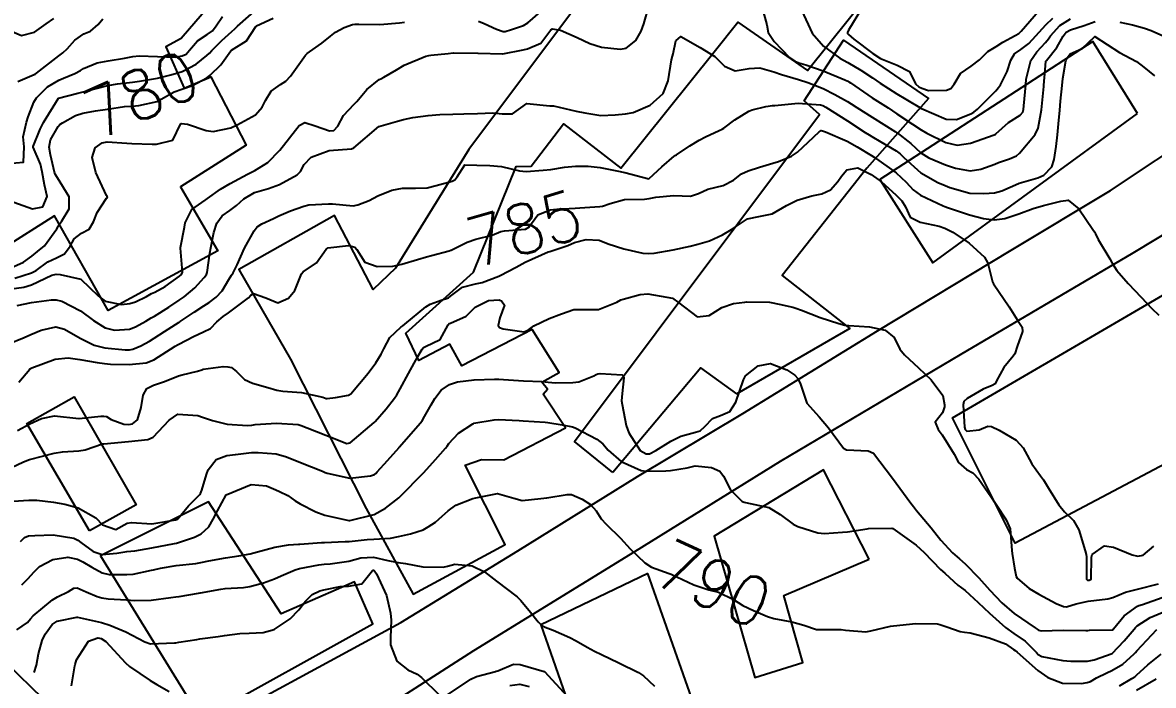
# Model space of a CAD drawing. Header units: metres. Extents: x 307586 to 320046, y 7427249 to 7434250.
# Drawn here: x 318704.7 to 318796.5, y 7429713.8 to 7429767.6 of the extents above; entities that cross this region are included whole.
import ezdxf
from ezdxf.enums import TextEntityAlignment as Align

# ---------------------------------------------------------------- set-up
doc = ezdxf.new("R2010")
doc.units = ezdxf.units.M
doc.header["$MEASUREMENT"] = 0
for name, color, linetype in [('Area', 45, 'Continuous'), ('Cotas', 45, 'Continuous'), ('Curvas de Nivel 1m', 11, 'Continuous'), ('Curvas de Nivel 5m', 15, 'Continuous'), ('Edificações', 30, 'Continuous'), ('Vias Primárias', 230, 'Continuous')]:
    doc.layers.add(name, color=color, linetype=linetype)
doc.styles.add('Style-STANDARD', font='STANDARD.shx')

msp = doc.modelspace()

# ---------------------------------------------------------------- linework, layer by layer
at = {"layer": 'Area'}
msp.add_polyline3d([(318765.855, 7429561.313, 826.186), (318764.707, 7429612.93, 817.034), (318764.415, 7429616.33, 814.983), (318763.928, 7429618.959, 817.423), (318763.203, 7429622.741, 818.023), (318762.914, 7429625.436, 817.842), (318759.9, 7429635.903, 812.031), (318734.989, 7429683.018, 801.071), (318730.487, 7429688.62, 800.282), (318727.283, 7429692.242, 803.822), (318726.548, 7429693.35, 804.102), (318721.623, 7429698.772, 795.363), (318717.945, 7429702.414, 793.664), (318711.405, 7429707.946, 793.724), (318707.353, 7429711.835, 793.133), (318702.497, 7429716.537, 790.843)], dxfattribs=at)
at = {"layer": 'Curvas de Nivel 1m', "flags": 128}
for points, elevation in [([(318703.457, 7429745.946), (318704.833, 7429746.123), (318705.461, 7429746.31), (318707.117, 7429747.113), (318707.47, 7429747.196), (318707.775, 7429747.152), (318709.466, 7429746.78), (318710.874, 7429745.426), (318711.449, 7429744.997), (318712.762, 7429744.716), (318713.447, 7429744.796), (318713.883, 7429744.951), (318714.776, 7429745.377), (318715.206, 7429745.622), (318715.457, 7429745.733), (318716.297, 7429746.193), (318717.47, 7429747.024), (318717.64, 7429747.169), (318717.715, 7429747.338), (318717.554, 7429749.288), (318717.553, 7429749.34), (318717.868, 7429750.988), (318717.937, 7429751.336), (318718.453, 7429752.417), (318719.551, 7429753.174), (318719.636, 7429753.234), (318719.738, 7429753.318), (318720.796, 7429754.072), (318721.565, 7429754.528), (318722.989, 7429755.279), (318723.368, 7429755.481), (318723.578, 7429755.582), (318724.619, 7429756.229), (318725.603, 7429757.25), (318727.163, 7429759.227), (318727.625, 7429759.471), (318728.481, 7429759.211), (318729.619, 7429758.796), (318729.99, 7429758.826), (318730.318, 7429759.193), (318730.773, 7429760.047), (318731.641, 7429760.962), (318731.844, 7429761.177), (318732.656, 7429762.167), (318733.67, 7429762.962), (318733.791, 7429763.029), (318734.031, 7429763.146), (318735.056, 7429763.759), (318735.683, 7429764.137), (318737.459, 7429764.872), (318737.691, 7429764.923), (318737.849, 7429764.941), (318739.252, 7429765.084), (318739.657, 7429765.117), (318739.694, 7429765.119), (318741.659, 7429765.095), (318741.693, 7429765.093), (318743.67, 7429765.053), (318743.693, 7429765.057), (318745.332, 7429765.38), (318745.7, 7429765.452), (318746.778, 7429765.923), (318747.59, 7429766.982), (318747.724, 7429767.068), (318748.36, 7429766.974), (318749.714, 7429766.368), (318750.762, 7429765.894), (318751.703, 7429765.6), (318753.2, 7429765.418), (318753.702, 7429765.515), (318754.48, 7429766.134), (318754.9, 7429766.898), (318755.133, 7429767.491), (318755.545, 7429768.892)], 782), ([(318741.729, 7429767.686), (318742.173, 7429767.499), (318743.169, 7429767.038), (318743.721, 7429766.869), (318743.881, 7429766.868), (318744.391, 7429767.023), (318745.381, 7429767.359), (318745.728, 7429767.56), (318747.359, 7429768.986)], 781), ([(318701.728, 7429768.514), (318703.019, 7429767.52), (318703.386, 7429767.191), (318703.707, 7429766.93), (318704.657, 7429766.547), (318705.706, 7429766.8), (318706.646, 7429767.476), (318707.266, 7429767.92)], 776), ([(318703.579, 7429756.154), (318704.809, 7429756.269), (318704.862, 7429757.497), (318704.796, 7429758.307), (318705.048, 7429759.496), (318705.178, 7429759.944), (318705.639, 7429761.122), (318705.868, 7429761.487), (318706.763, 7429762.367), (318707.665, 7429762.922), (318708.047, 7429763.077), (318708.98, 7429763.447), (318709.422, 7429763.696), (318709.677, 7429763.872), (318710.786, 7429764.325), (318711.683, 7429764.472), (318712.996, 7429764.71), (318713.687, 7429764.842), (318714.194, 7429764.879), (318715.688, 7429764.844), (318717.123, 7429764.784), (318717.688, 7429764.877), (318717.996, 7429765.031), (318718.279, 7429765.334), (318718.913, 7429766.116), (318719.712, 7429766.607), (318720.133, 7429766.9), (318720.438, 7429767.313), (318720.964, 7429768.074)], 778), ([(318704.028, 7429753.023), (318705.538, 7429752.482), (318706.367, 7429752.651), (318706.72, 7429753.473), (318706.507, 7429754.421), (318706.333, 7429755.479), (318706.199, 7429756.1), (318705.593, 7429757.468), (318705.586, 7429757.49), (318705.593, 7429757.526), (318706.151, 7429758.946), (318706.423, 7429759.478), (318707.643, 7429761.46), (318709.221, 7429761.873), (318709.651, 7429761.981), (318710.817, 7429762.267), (318711.659, 7429762.484), (318712.443, 7429762.626), (318713.663, 7429762.749), (318714.229, 7429762.82), (318715.668, 7429763.067), (318715.907, 7429763.129), (318716.765, 7429763.354), (318717.676, 7429763.618), (318718.804, 7429764.206), (318719.689, 7429764.91), (318719.895, 7429765.113), (318720.087, 7429765.316), (318720.891, 7429766.122), (318721.716, 7429766.857), (318721.948, 7429767.068), (318722.178, 7429767.293), (318723.737, 7429768.681)], 779), ([(318764.717, 7429768.78), (318765.113, 7429767.393), (318765.204, 7429766.775), (318765.712, 7429766.043), (318766.951, 7429764.751), (318767.387, 7429764.441), (318767.689, 7429764.323), (318768.268, 7429764.153), (318769.682, 7429763.673), (318771.432, 7429762.945), (318771.674, 7429762.835), (318771.76, 7429762.785), (318771.89, 7429762.697), (318772.943, 7429761.958), (318773.661, 7429761.48), (318774.937, 7429760.657), (318775.646, 7429760.195), (318776.925, 7429759.339), (318777.627, 7429758.888), (318778.081, 7429758.615), (318779.616, 7429757.865), (318780.554, 7429757.651), (318781.615, 7429757.797), (318783.541, 7429758.47), (318783.622, 7429758.501), (318783.655, 7429758.518), (318783.688, 7429758.549), (318784.695, 7429759.481), (318785.646, 7429760.088), (318785.867, 7429760.309), (318785.929, 7429760.526), (318785.959, 7429760.828), (318786.11, 7429762.523), (318786.154, 7429762.999), (318786.527, 7429764.517), (318787.013, 7429765.2), (318787.715, 7429765.956), (318787.952, 7429766.265), (318788.113, 7429766.496), (318788.877, 7429767.343), (318789.737, 7429767.879)], 782), ([(318767.952, 7429768.527), (318768.772, 7429766.73), (318769.707, 7429765.664), (318771.039, 7429764.707), (318771.689, 7429764.343), (318772.736, 7429763.736), (318773.677, 7429763.095), (318774.303, 7429762.664), (318775.664, 7429761.793), (318776.385, 7429761.364), (318777.653, 7429760.62), (318779.64, 7429759.761), (318780.499, 7429759.733), (318781.647, 7429760.172), (318781.904, 7429760.321), (318782.187, 7429760.572), (318783.668, 7429762.054), (318783.901, 7429762.317), (318784.054, 7429762.546), (318784.606, 7429763.619), (318784.889, 7429764.538), (318785.189, 7429765.047), (318785.706, 7429765.395), (318786.345, 7429765.889), (318786.938, 7429766.512), (318787.732, 7429767.387), (318788.303, 7429767.929)], 781), ([(318704.109, 7429746.861), (318705.471, 7429747.29), (318705.829, 7429747.485), (318706.78, 7429748.174), (318707.489, 7429748.522), (318708.125, 7429748.822), (318708.59, 7429749.449), (318708.919, 7429750.036), (318709.514, 7429750.505), (318710.128, 7429750.822), (318710.479, 7429751.43), (318710.783, 7429752.179), (318711.552, 7429753.337), (318711.594, 7429753.378), (318711.616, 7429753.419), (318711.611, 7429753.476), (318711.554, 7429753.57), (318710.691, 7429755.429), (318710.386, 7429756.63), (318710.613, 7429757.43), (318711.186, 7429757.838), (318711.6, 7429757.914), (318713.19, 7429757.805), (318713.599, 7429757.786), (318715.238, 7429757.733), (318715.598, 7429757.715), (318716.917, 7429758.036), (318717.549, 7429759.341), (318717.623, 7429759.39), (318718.105, 7429759.335), (318719.615, 7429758.824), (318720.183, 7429758.749), (318721.621, 7429759.06), (318722.155, 7429759.292), (318723.631, 7429760.114), (318724.178, 7429760.724), (318724.448, 7429761.262), (318724.902, 7429762.01), (318725.663, 7429762.567), (318726.082, 7429762.828), (318726.456, 7429763.238), (318727.69, 7429764.947), (318727.821, 7429765.089), (318728.017, 7429765.217), (318729, 7429765.911), (318729.712, 7429766.481), (318730.113, 7429766.8), (318730.813, 7429767.189), (318731.488, 7429767.42), (318731.726, 7429767.455), (318732.006, 7429767.456), (318733.726, 7429767.427), (318735.301, 7429767.561), (318735.728, 7429767.626)], 781), ([(318704.301, 7429744.645), (318705.447, 7429744.886), (318707.082, 7429745.099), (318707.449, 7429745.107), (318707.912, 7429744.991), (318709.441, 7429744.202), (318710.486, 7429743.429), (318711.424, 7429742.822), (318712.188, 7429742.642), (318713.423, 7429742.738), (318713.902, 7429742.909), (318714.729, 7429743.377), (318715.174, 7429743.634), (318715.437, 7429743.782), (318716.613, 7429744.52), (318717.45, 7429745.072), (318717.611, 7429745.179), (318717.838, 7429745.336), (318718.711, 7429746.077), (318719.469, 7429746.922), (318719.644, 7429747.146), (318719.716, 7429747.318), (318719.939, 7429748.875), (318720.01, 7429749.315), (318720.26, 7429750.568), (318720.5, 7429751.31), (318720.936, 7429751.902), (318721.539, 7429752.351), (318722.088, 7429752.748), (318722.675, 7429753.283), (318723.558, 7429753.802), (318724.685, 7429754.136), (318725.565, 7429754.447), (318727.011, 7429755.228), (318727.293, 7429755.508), (318727.586, 7429756.068), (318728.148, 7429756.661), (318729.603, 7429757.2), (318731.428, 7429757.358), (318731.605, 7429757.424), (318733.623, 7429759.15), (318735.16, 7429759.602), (318735.629, 7429759.737), (318736.391, 7429759.879), (318737.632, 7429760.046), (318738.589, 7429760.134), (318739.634, 7429760.17), (318740.532, 7429760.173), (318741.635, 7429760.223), (318742.868, 7429760.275), (318743.634, 7429760.173), (318744.468, 7429760.188), (318745.643, 7429761.01), (318747.504, 7429760.844), (318747.642, 7429760.844), (318747.791, 7429760.829), (318749.637, 7429760.409), (318750.332, 7429760.257), (318751.634, 7429760.053), (318752.808, 7429760.095), (318753.636, 7429760.176), (318754.259, 7429760.282), (318755.643, 7429760.89), (318756.701, 7429761.83), (318757.097, 7429762.869), (318757.386, 7429764.561), (318757.463, 7429764.863), (318757.501, 7429765.058), (318757.712, 7429766.116), (318758.119, 7429766.454), (318759.704, 7429765.554), (318760.881, 7429764.828), (318761.685, 7429764.042), (318762.533, 7429763.659), (318763.684, 7429763.862), (318764.545, 7429763.921), (318765.681, 7429763.594), (318766.288, 7429763.37), (318767.675, 7429762.96), (318768.437, 7429762.732), (318769.668, 7429762.23), (318770.626, 7429761.748), (318771.658, 7429761.175), (318771.953, 7429760.992), (318772.416, 7429760.689), (318773.642, 7429759.912), (318775.548, 7429758.727), (318775.623, 7429758.681), (318775.669, 7429758.649), (318776.773, 7429757.791), (318777.607, 7429757.032), (318778.247, 7429756.614), (318779.595, 7429756.057), (318780.416, 7429755.767), (318781.588, 7429755.571), (318782.455, 7429755.702), (318783.596, 7429756.111), (318783.91, 7429756.235), (318784.797, 7429756.538), (318785.355, 7429756.783), (318785.608, 7429756.995), (318786.864, 7429758.511), (318787.124, 7429759.014), (318787.397, 7429760.504), (318787.562, 7429762.392), (318787.572, 7429762.502), (318787.685, 7429763.74), (318787.748, 7429764.444), (318787.782, 7429764.499), (318788.634, 7429765.565), (318789.138, 7429766.486), (318789.393, 7429766.816), (318789.728, 7429766.995), (318790.847, 7429767.353), (318791.735, 7429767.66)], 783), ([(318704.362, 7429762.803), (318705.671, 7429763.365), (318705.755, 7429763.405), (318705.869, 7429763.487), (318707.687, 7429764.891), (318708.008, 7429765.139), (318708.34, 7429765.454), (318708.984, 7429766.163), (318709.705, 7429766.659), (318710.25, 7429766.892), (318710.876, 7429767.428), (318711.253, 7429767.891)], 777), ([(318793.735, 7429767.612), (318794.756, 7429767.397), (318795.73, 7429767.133), (318796.269, 7429766.942), (318797.548, 7429766.383)], 783), ([(318703.534, 7429741.509), (318704.857, 7429742.05), (318705.415, 7429742.285), (318706.252, 7429742.646), (318707.425, 7429742.909), (318708.15, 7429742.725), (318709.411, 7429742.005), (318710.553, 7429741.428), (318711.401, 7429741.204), (318713.057, 7429741.053), (318713.399, 7429741.047), (318713.691, 7429741.096), (318714.321, 7429741.381), (318715.023, 7429741.76), (318715.412, 7429741.988), (318716.254, 7429742.524), (318717.432, 7429743.281), (318717.466, 7429743.306), (318717.521, 7429743.339), (318718.664, 7429744.104), (318719.446, 7429744.607), (318719.878, 7429744.886), (318720.442, 7429745.31), (318720.921, 7429745.843), (318721.475, 7429746.746), (318721.683, 7429747.094), (318721.809, 7429747.295), (318722.139, 7429747.94), (318722.746, 7429749.281), (318723.517, 7429750.702), (318723.776, 7429751.012), (318724.154, 7429751.264), (318725.078, 7429751.706), (318725.533, 7429751.902), (318726.466, 7429752.309), (318727.545, 7429752.701), (318727.966, 7429752.796), (318729.548, 7429752.898), (318729.865, 7429752.88), (318731.546, 7429752.736), (318731.926, 7429752.796), (318732.847, 7429753.161), (318733.557, 7429753.524), (318734.697, 7429754.003), (318735.563, 7429754.152), (318736.611, 7429754.162), (318737.564, 7429754.194), (318738.286, 7429754.372), (318739.569, 7429754.737), (318739.803, 7429754.845), (318739.987, 7429755.076), (318740.598, 7429756.059), (318741.587, 7429756.03), (318742.644, 7429755.987), (318743.586, 7429755.911), (318745.044, 7429755.552), (318745.58, 7429755.499), (318746.966, 7429755.606), (318747.583, 7429755.68), (318748.688, 7429755.868), (318749.588, 7429755.94), (318750.605, 7429755.932), (318751.586, 7429755.831), (318752.935, 7429755.567), (318753.581, 7429755.432), (318755.54, 7429754.924), (318755.574, 7429754.935), (318756.588, 7429755.875), (318757.601, 7429756.753), (318757.665, 7429756.796), (318757.768, 7429756.858), (318758.867, 7429757.591), (318759.615, 7429758.056), (318760.143, 7429758.31), (318761.23, 7429758.824), (318761.496, 7429758.949), (318761.625, 7429759.025), (318762.516, 7429759.687), (318763.647, 7429760.406), (318763.92, 7429760.516), (318765.027, 7429760.776), (318765.555, 7429760.87), (318765.654, 7429760.865), (318765.756, 7429760.871), (318767.656, 7429761.045), (318769.462, 7429760.915), (318769.654, 7429760.85), (318769.891, 7429760.718), (318771.637, 7429759.615), (318773.093, 7429758.678), (318773.418, 7429758.47), (318773.62, 7429758.348), (318774.361, 7429757.917), (318775.608, 7429757.177), (318775.91, 7429756.95), (318776.214, 7429756.641), (318777.585, 7429755.398), (318778.973, 7429754.606), (318779.571, 7429754.367), (318779.96, 7429754.206), (318781.565, 7429753.764), (318782.713, 7429753.712), (318783.565, 7429753.78), (318784.179, 7429753.931), (318785.516, 7429754.531), (318785.558, 7429754.546), (318785.573, 7429754.554), (318787.096, 7429754.991), (318787.584, 7429755.223), (318788.213, 7429755.874), (318788.423, 7429756.492), (318788.572, 7429757.532), (318788.682, 7429758.489), (318788.763, 7429759.361), (318788.862, 7429760.488), (318788.932, 7429761.215), (318789.067, 7429762.486), (318789.128, 7429763.036), (318789.371, 7429764.483), (318789.461, 7429764.718), (318789.701, 7429765.038), (318790.696, 7429765.483), (318791.723, 7429766.46), (318793.704, 7429765.161), (318795.101, 7429764.416), (318795.689, 7429763.97), (318796.538, 7429763.254)], 784), ([(318704.322, 7429734.501), (318705.328, 7429735.043), (318706.278, 7429735.476), (318707.335, 7429735.692), (318709.288, 7429735.485), (318709.333, 7429735.483), (318711.095, 7429735.663), (318711.336, 7429735.684), (318711.556, 7429735.637), (318711.912, 7429735.411), (318712.943, 7429735.01), (318713.329, 7429734.984), (318713.659, 7429735.058), (318714.06, 7429735.383), (318714.362, 7429736.361), (318714.524, 7429737.378), (318714.823, 7429737.913), (318715.365, 7429738.178), (318716.241, 7429738.486), (318717.377, 7429738.942), (318717.681, 7429739.034), (318718.937, 7429739.324), (318719.274, 7429739.431), (318719.384, 7429739.47), (318721.004, 7429739.687), (318721.387, 7429739.678), (318721.695, 7429739.604), (318722.084, 7429739.289), (318722.75, 7429738.656), (318723.374, 7429738.335), (318724.643, 7429737.984), (318725.368, 7429737.776), (318725.834, 7429737.71), (318727.367, 7429737.594), (318729.082, 7429737.203), (318729.362, 7429737.116), (318729.455, 7429737.105), (318730.117, 7429737.192), (318731.184, 7429737.363), (318731.366, 7429737.476), (318732.778, 7429739.159), (318733.391, 7429740.006), (318733.836, 7429740.708), (318734.04, 7429741.144), (318734.518, 7429742.038), (318735.429, 7429742.895), (318735.569, 7429742.99), (318735.753, 7429743.125), (318737.447, 7429744.537), (318737.792, 7429744.754), (318738.679, 7429745.088), (318739.273, 7429745.264), (318739.458, 7429745.394), (318740.42, 7429746.119), (318741.473, 7429746.409), (318742.021, 7429746.505), (318743.379, 7429747.032), (318743.483, 7429747.079), (318744.763, 7429747.745), (318745.494, 7429748.163), (318747.372, 7429748.982), (318747.503, 7429749.017), (318748.973, 7429749.5), (318749.511, 7429749.743), (318750.458, 7429750.006), (318751.513, 7429749.934), (318752.233, 7429749.652), (318753.506, 7429749.233), (318755.046, 7429748.895), (318755.503, 7429748.855), (318755.965, 7429748.883), (318757.506, 7429749.155), (318758.889, 7429749.467), (318759.511, 7429749.613), (318760.455, 7429749.889), (318761.518, 7429750.36), (318762.245, 7429750.809), (318763.542, 7429751.671), (318764.452, 7429751.873), (318765.546, 7429752.066), (318766.691, 7429752.753), (318767.557, 7429753.197), (318768.753, 7429753.536), (318769.563, 7429753.708), (318770.266, 7429754.013), (318770.874, 7429754.707), (318771.152, 7429755.131), (318771.587, 7429755.647), (318772.48, 7429755.796), (318773.582, 7429755.254), (318774.402, 7429754.662), (318775.563, 7429753.609), (318776.044, 7429753.129), (318776.358, 7429752.638), (318776.723, 7429751.811), (318777.541, 7429751.408), (318779.073, 7429751.069), (318779.536, 7429750.91), (318780.194, 7429750.593), (318781.52, 7429749.705), (318782.758, 7429748.561), (318783.022, 7429748.081), (318783.401, 7429746.551), (318783.481, 7429746.406), (318784.754, 7429744.537), (318785.442, 7429743.467), (318785.807, 7429742.894), (318785.852, 7429742.524), (318785.421, 7429741.322), (318785.216, 7429740.731), (318785.086, 7429740.533), (318784.322, 7429739.618), (318783.731, 7429738.547), (318783.622, 7429738.306), (318783.379, 7429738.153), (318782.666, 7429737.851), (318781.368, 7429737.106), (318781.086, 7429736.862), (318781.038, 7429736.583), (318781.147, 7429734.771), (318781.182, 7429734.582), (318781.332, 7429734.449), (318782.326, 7429734.565), (318783.041, 7429734.851), (318783.337, 7429734.823), (318783.953, 7429734.544), (318785.325, 7429733.714), (318785.906, 7429733.108), (318786.227, 7429732.516), (318786.614, 7429731.819), (318787.296, 7429730.846), (318787.537, 7429730.498), (318787.948, 7429729.828), (318788.786, 7429728.485), (318789.257, 7429727.927), (318789.993, 7429727.212), (318790.418, 7429726.462), (318790.925, 7429724.746), (318791.009, 7429724.453), (318791.024, 7429724.266), (318791.03, 7429722.452), (318791.106, 7429722.366), (318791.192, 7429722.363), (318791.263, 7429722.379), (318791.401, 7429722.448), (318791.433, 7429724.226), (318791.491, 7429724.447), (318792.503, 7429725.158), (318793.222, 7429725.057), (318794.734, 7429724.415), (318795.212, 7429724.31), (318795.64, 7429724.404), (318796.493, 7429725.122)], 786), ([(318703.843, 7429731.504), (318704.805, 7429731.98), (318705.293, 7429732.162), (318706.354, 7429732.417), (318707.301, 7429732.663), (318707.968, 7429732.789), (318709.304, 7429732.874), (318709.801, 7429732.939), (318711.227, 7429733.421), (318711.295, 7429733.439), (318711.313, 7429733.441), (318711.332, 7429733.439), (318713.315, 7429733.63), (318714.906, 7429733.785), (318715.319, 7429733.979), (318716.639, 7429735.35), (318717.338, 7429735.831), (318718.942, 7429735.719), (318719.336, 7429735.6), (318720.154, 7429735.312), (318721.33, 7429735.028), (318722.98, 7429734.925), (318723.33, 7429734.953), (318723.608, 7429734.989), (318725.331, 7429735.099), (318727.09, 7429734.983), (318727.33, 7429734.922), (318727.815, 7429734.728), (318729.322, 7429734.127), (318731.043, 7429733.455), (318731.316, 7429733.498), (318733.251, 7429735.151), (318733.292, 7429735.192), (318733.334, 7429735.235), (318734.232, 7429736.258), (318734.91, 7429737.135), (318735.09, 7429737.409), (318735.371, 7429737.896), (318736.045, 7429739.12), (318736.797, 7429740.509), (318737.137, 7429741.104), (318737.263, 7429741.244), (318737.406, 7429741.311), (318738.605, 7429741.898), (318739.27, 7429743.082), (318739.337, 7429743.178), (318739.434, 7429743.22), (318740.73, 7429743.778), (318741.447, 7429744.503), (318742.52, 7429745.044), (318743.389, 7429745.095), (318743.454, 7429745.089), (318743.581, 7429745.029), (318743.816, 7429744.659), (318743.439, 7429743.648), (318743.326, 7429743.032), (318743.43, 7429742.852), (318743.712, 7429742.744), (318745.426, 7429742.519), (318745.764, 7429742.669), (318746.215, 7429742.998), (318747.439, 7429743.596), (318748.441, 7429743.972), (318749.446, 7429744.31), (318750.067, 7429744.333), (318751.447, 7429744.331), (318752.941, 7429744.918), (318753.27, 7429745.099), (318753.457, 7429745.16), (318754.823, 7429745.536), (318755.463, 7429745.582), (318756.997, 7429745.33), (318757.458, 7429745.23), (318757.973, 7429744.855), (318759.442, 7429743.732), (318760.44, 7429743.833), (318761.45, 7429744.48), (318762.406, 7429744.806), (318763.324, 7429744.923), (318763.455, 7429744.929), (318765.315, 7429744.911), (318765.455, 7429744.897), (318766.118, 7429744.76), (318767.206, 7429744.5), (318767.45, 7429744.433), (318767.928, 7429744.256), (318769.442, 7429743.664), (318770.948, 7429743.195), (318771.436, 7429743.058), (318771.755, 7429743.014), (318773.435, 7429742.917), (318774.704, 7429742.657), (318775.427, 7429742.06), (318775.891, 7429741.117), (318776.284, 7429740.637), (318777.398, 7429739.603), (318778.446, 7429738.609), (318779.37, 7429737.357), (318779.525, 7429736.598), (318779.524, 7429736.435), (318779.353, 7429735.948), (318778.764, 7429735.183), (318778.994, 7429734.603), (318779.328, 7429734.151), (318780.306, 7429732.59), (318780.645, 7429731.925), (318781.301, 7429731.355), (318781.809, 7429731.076), (318782.315, 7429730.56), (318783.272, 7429729.161), (318783.681, 7429728.546), (318784.532, 7429727.255), (318784.83, 7429726.534), (318784.982, 7429724.767), (318784.999, 7429724.532), (318785.201, 7429723.359), (318785.334, 7429722.667), (318785.416, 7429722.527), (318786.382, 7429721.709), (318787.18, 7429721.247), (318788.567, 7429720.486), (318789.169, 7429720.234), (318789.424, 7429720.221), (318790.21, 7429720.464), (318791.175, 7429720.676), (318792.759, 7429720.853), (318793.178, 7429720.977), (318794.199, 7429721.403), (318795.185, 7429721.656), (318796.886, 7429722.081)], 787), ([(318703.984, 7429728.771), (318705.254, 7429728.864), (318705.885, 7429728.849), (318707.251, 7429728.69), (318708.169, 7429728.531), (318709.245, 7429728.233), (318710.681, 7429727.426), (318711.227, 7429726.857), (318712.304, 7429726.484), (318713.229, 7429726.991), (318713.57, 7429727.046), (318715.229, 7429726.939), (318717.151, 7429727.26), (318717.232, 7429727.283), (318717.273, 7429727.299), (318717.32, 7429727.339), (318718.192, 7429728.388), (318719.113, 7429729.322), (318719.177, 7429729.407), (318719.266, 7429729.668), (318719.649, 7429730.946), (318719.785, 7429731.315), (318720.442, 7429732.162), (318721.3, 7429732.471), (318722.015, 7429732.576), (318723.305, 7429732.721), (318723.848, 7429732.721), (318725.303, 7429732.61), (318726.152, 7429732.386), (318727.293, 7429731.919), (318729.054, 7429731.202), (318729.282, 7429731.109), (318729.431, 7429731.049), (318731.277, 7429730.632), (318732.951, 7429730.827), (318733.281, 7429730.937), (318733.401, 7429731.029), (318733.508, 7429731.148), (318734.348, 7429732.089), (318735.275, 7429733.13), (318735.293, 7429733.15), (318735.313, 7429733.173), (318736.999, 7429735.105), (318737.14, 7429735.299), (318737.341, 7429735.644), (318737.866, 7429736.585), (318738.165, 7429737.092), (318738.688, 7429737.768), (318739.375, 7429738.248), (318740.005, 7429738.446), (318741.379, 7429738.629), (318743.01, 7429738.666), (318743.379, 7429738.66), (318743.756, 7429738.65), (318745.378, 7429738.544), (318746.865, 7429738.475), (318747.377, 7429738.429), (318747.965, 7429738.387), (318749.377, 7429738.404), (318749.869, 7429738.464), (318751.062, 7429738.943), (318751.267, 7429739.059), (318751.385, 7429739.113), (318751.593, 7429739.144), (318753.384, 7429739.028), (318753.482, 7429738.909), (318753.512, 7429738.778), (318753.369, 7429737.521), (318753.326, 7429736.911), (318753.359, 7429736.622), (318753.704, 7429734.906), (318753.91, 7429734.322), (318754.833, 7429732.895), (318755.309, 7429732.624), (318755.577, 7429732.618), (318756.113, 7429732.878), (318757.321, 7429733.635), (318758.134, 7429734.043), (318759.328, 7429734.367), (318759.686, 7429734.48), (318760.087, 7429734.832), (318760.694, 7429735.475), (318761.347, 7429735.731), (318762.105, 7429736.056), (318762.578, 7429736.802), (318763.217, 7429738.629), (318763.281, 7429738.792), (318763.384, 7429738.948), (318764.408, 7429739.765), (318765.4, 7429739.94), (318766.727, 7429739.416), (318767.387, 7429738.997), (318767.626, 7429738.738), (318767.839, 7429738.275), (318768.34, 7429736.73), (318769.346, 7429735.615), (318770.121, 7429734.712), (318771.317, 7429733.073), (318771.566, 7429732.947), (318773.315, 7429732.869), (318773.746, 7429732.666), (318775.293, 7429730.65), (318776.796, 7429728.627), (318776.991, 7429728.354), (318777.257, 7429728.021), (318778.444, 7429726.608), (318779.228, 7429725.622), (318780.153, 7429724.586), (318780.724, 7429724.093), (318781.204, 7429723.686), (318782.299, 7429722.559), (318783.183, 7429721.57), (318784.155, 7429720.54), (318785.16, 7429719.669), (318786.867, 7429718.504), (318787.037, 7429718.396), (318787.141, 7429718.332), (318787.362, 7429718.276), (318789.141, 7429718.315), (318790.987, 7429718.298), (318791.141, 7429718.305), (318791.276, 7429718.314), (318793.142, 7429718.357), (318793.188, 7429718.384), (318793.225, 7429718.429), (318794.086, 7429719.493), (318795.171, 7429720.263), (318795.273, 7429720.307), (318795.583, 7429720.404), (318797.179, 7429720.962)], 788), ([(318704.579, 7429725.496), (318704.882, 7429725.828), (318705.218, 7429725.962), (318705.74, 7429726.004), (318707.219, 7429726.06), (318708.886, 7429725.773), (318709.215, 7429725.619), (318709.453, 7429725.438), (318710.466, 7429724.688), (318711.203, 7429724.461), (318712.37, 7429724.564), (318713.206, 7429724.686), (318713.832, 7429724.758), (318715.209, 7429724.985), (318717.047, 7429725.342), (318717.213, 7429725.377), (318718.69, 7429725.854), (318719.221, 7429726.126), (318719.85, 7429726.691), (318720.189, 7429727.31), (318720.543, 7429728.007), (318721.263, 7429729.3), (318723.272, 7429730.142), (318724.509, 7429730.019), (318725.267, 7429729.706), (318725.59, 7429729.569), (318726.262, 7429729.235), (318726.849, 7429728.817), (318727.256, 7429728.571), (318728.533, 7429727.924), (318729.247, 7429727.646), (318731.2, 7429727.224), (318731.243, 7429727.214), (318731.277, 7429727.214), (318733.248, 7429727.686), (318734.184, 7429728.211), (318735.262, 7429729.049), (318735.349, 7429729.129), (318737.283, 7429731.1), (318738.229, 7429732.16), (318739.05, 7429733.083), (318739.164, 7429733.232), (318739.317, 7429733.455), (318740.092, 7429734.306), (318741.255, 7429735.061), (318741.305, 7429735.088), (318741.333, 7429735.096), (318742.993, 7429735.38), (318743.338, 7429735.401), (318745.03, 7429735.321), (318745.337, 7429735.3), (318747.134, 7429735.185), (318747.336, 7429735.166), (318748.509, 7429734.968), (318749.331, 7429734.815), (318749.565, 7429734.723), (318751.322, 7429733.811), (318751.813, 7429733.428), (318752.235, 7429732.926), (318753.299, 7429732.001), (318754.907, 7429731.275), (318755.288, 7429731.206), (318756.919, 7429731.235), (318757.289, 7429731.267), (318758.649, 7429731.49), (318759.295, 7429731.644), (318760.615, 7429731.505), (318761.289, 7429731.212), (318761.592, 7429730.815), (318762.159, 7429729.694), (318763.09, 7429728.793), (318763.191, 7429728.72), (318763.262, 7429728.692), (318763.371, 7429728.679), (318765.258, 7429728.261), (318766.195, 7429727.699), (318767.245, 7429726.922), (318767.611, 7429726.736), (318769.235, 7429726.22), (318769.776, 7429726.171), (318771.236, 7429726.255), (318771.637, 7429726.286), (318773.241, 7429726.542), (318773.358, 7429726.552), (318775.242, 7429726.597), (318775.336, 7429726.555), (318777.222, 7429725.221), (318777.867, 7429724.613), (318779.199, 7429723.241), (318779.545, 7429722.943), (318779.931, 7429722.589), (318780.59, 7429721.982), (318781.183, 7429721.533), (318782.261, 7429720.559), (318783.16, 7429719.703), (318784.46, 7429718.537), (318785.138, 7429718.049), (318786.048, 7429717.432), (318786.966, 7429716.502), (318787.121, 7429716.355), (318787.421, 7429716.194), (318789.114, 7429715.855), (318789.767, 7429715.817), (318791.113, 7429715.803), (318791.65, 7429715.91), (318793.123, 7429716.43), (318794.086, 7429717.468), (318794.891, 7429718.413), (318795.012, 7429718.544), (318795.147, 7429718.66), (318796.2, 7429719.352), (318797.163, 7429719.745)], 789), ([(318704.278, 7429718.346), (318705.135, 7429718.931), (318705.387, 7429719.239), (318705.586, 7429719.483), (318707.156, 7429720.793), (318707.581, 7429721.034), (318708.468, 7429721.447), (318708.894, 7429721.716), (318709.167, 7429721.741), (318709.896, 7429721.429), (318710.785, 7429721.041), (318711.158, 7429720.94), (318711.692, 7429720.87), (318713.157, 7429720.771), (318713.809, 7429720.731), (318715.157, 7429720.764), (318716.774, 7429720.961), (318717.16, 7429721.017), (318717.438, 7429721.06), (318719.013, 7429721.322), (318719.139, 7429721.345), (318719.163, 7429721.345), (318720.812, 7429721.652), (318721.169, 7429721.698), (318722.653, 7429721.793), (318723.172, 7429721.867), (318724.284, 7429722.151), (318725.181, 7429722.476), (318725.711, 7429722.716), (318726.853, 7429723.225), (318727.194, 7429723.332), (318728.778, 7429723.623), (318729.198, 7429723.664), (318729.699, 7429723.694), (318731.2, 7429723.918), (318732.176, 7429724.188), (318733.204, 7429724.235), (318734.366, 7429723.974), (318735.2, 7429723.818), (318735.809, 7429723.731), (318737.197, 7429723.463), (318738.852, 7429723.428), (318739.197, 7429723.504), (318739.802, 7429723.674), (318741.198, 7429723.542), (318742.198, 7429723.04), (318743.182, 7429722.299), (318744.859, 7429721.013), (318745.16, 7429720.73), (318745.938, 7429719.786), (318746.561, 7429718.989), (318746.852, 7429718.696), (318747.139, 7429718.564), (318747.777, 7429718.333), (318749.131, 7429717.729), (318749.641, 7429717.465), (318750.528, 7429716.939), (318751.118, 7429716.622), (318751.686, 7429716.353), (318753.104, 7429715.678), (318754.69, 7429714.894), (318755.09, 7429714.63), (318755.981, 7429713.775)], 791), ([(318705.673, 7429714.89), (318705.864, 7429715.478), (318706.031, 7429716.405), (318706.314, 7429717.472), (318706.58, 7429718.009), (318707.133, 7429718.767), (318707.554, 7429719.038), (318709.142, 7429719.379), (318709.201, 7429719.38), (318711.136, 7429718.954), (318711.801, 7429718.735), (318713.125, 7429718.18), (318714.642, 7429717.375), (318715.111, 7429717.217), (318717.067, 7429717.295), (318717.112, 7429717.296), (318717.157, 7429717.295), (318717.423, 7429717.337), (318718.863, 7429717.577), (318719.117, 7429717.612), (318720.61, 7429717.808), (318721.122, 7429717.892), (318722.364, 7429718.038), (318723.125, 7429718.077), (318724.249, 7429718.142), (318725.134, 7429718.366), (318726.454, 7429719.23), (318727.15, 7429719.972), (318727.692, 7429720.68), (318728.221, 7429721.209), (318728.857, 7429721.513), (318729.169, 7429721.599), (318730.497, 7429721.856), (318731.174, 7429721.889), (318732.252, 7429722.084), (318733.128, 7429723.151), (318733.163, 7429723.18), (318733.193, 7429723.179), (318733.256, 7429723.149), (318733.457, 7429722.879), (318734.261, 7429721.139), (318734.588, 7429719.696), (318734.631, 7429719.135), (318734.572, 7429717.692), (318734.574, 7429717.135), (318735.103, 7429715.816), (318735.979, 7429715.117), (318736.744, 7429714.76), (318737.087, 7429714.482), (318738.515, 7429713.086)], 792), ([(318708.714, 7429713.807), (318708.984, 7429715.441), (318708.996, 7429715.539), (318709.098, 7429715.909), (318710.084, 7429717.425), (318710.837, 7429717.694), (318711.116, 7429717.647), (318711.477, 7429717.406), (318713.096, 7429715.67), (318713.397, 7429715.387), (318715.082, 7429714.234), (318715.635, 7429713.918), (318716.627, 7429713.347)], 793), ([(318793.699, 7429713.812), (318794.709, 7429714.414), (318794.958, 7429714.549), (318795.097, 7429714.662), (318795.997, 7429715.509), (318797.092, 7429716.38)], 791), ([(318739.211, 7429713.078), (318741.086, 7429714.351), (318741.561, 7429714.573), (318743.092, 7429714.97), (318743.139, 7429714.983), (318743.275, 7429715.028), (318744.549, 7429715.568), (318745.101, 7429715.542), (318747.038, 7429714.981), (318747.08, 7429714.967), (318748.91, 7429712.962)], 792), ([(318744.269, 7429713.83), (318745.082, 7429713.95), (318745.834, 7429713.753)], 793), ([(318795.083, 7429713.453), (318796.681, 7429714.386)], 792)]:
    msp.add_lwpolyline(points, dxfattribs=dict(at, elevation=elevation))
at = {"layer": 'Curvas de Nivel 5m', "flags": 128}
for points, elevation in [([(318703.474, 7429747.555), (318704.824, 7429748.155), (318705.49, 7429748.65), (318705.954, 7429749.025), (318706.508, 7429749.475), (318707.517, 7429750.86), (318707.744, 7429751.235), (318707.897, 7429751.456), (318708.509, 7429752.479), (318708.512, 7429753.45), (318707.568, 7429754.988), (318707.389, 7429755.28), (318707.335, 7429755.464), (318706.989, 7429756.871), (318706.883, 7429757.471), (318707.007, 7429758.063), (318707.618, 7429759.153), (318707.762, 7429759.318), (318707.968, 7429759.457), (318709.03, 7429760.045), (318709.631, 7429760.24), (318710.648, 7429760.414), (318711.634, 7429760.573), (318713.002, 7429760.765), (318713.637, 7429760.816), (318714.162, 7429760.86), (318715.641, 7429761.19), (318715.981, 7429761.365), (318717.026, 7429761.976), (318717.656, 7429762.185), (318718.519, 7429762.472), (318719.67, 7429763.113), (318719.794, 7429763.196), (318719.944, 7429763.317), (318720.826, 7429764.164), (318721.638, 7429765.301), (318721.663, 7429765.331), (318721.694, 7429765.352), (318722.891, 7429766.096), (318723.658, 7429767.271), (318723.723, 7429767.326), (318725.059, 7429767.927)], 780), ([(318772.774, 7429768.685), (318771.725, 7429766.955), (318771.637, 7429766.788), (318771.653, 7429766.701), (318771.722, 7429766.619), (318772.175, 7429766.234), (318773.699, 7429765.075), (318774.325, 7429764.664), (318775.688, 7429764.128), (318776.669, 7429763.621), (318777.177, 7429762.627), (318777.432, 7429762.385), (318777.669, 7429762.26), (318778.207, 7429762.075), (318779.668, 7429762.092), (318780.018, 7429762.248), (318780.311, 7429762.594), (318780.827, 7429763.443), (318781.687, 7429764.037), (318782.346, 7429764.57), (318783.026, 7429765.238), (318783.709, 7429765.648), (318784.262, 7429765.997), (318785.248, 7429766.535), (318785.557, 7429766.699), (318785.726, 7429766.888), (318787.13, 7429768.509)], 780), ([(318704.44, 7429738.426), (318705.312, 7429739.491), (318705.349, 7429739.524), (318705.383, 7429739.547), (318705.48, 7429739.584), (318707.391, 7429740.291), (318708.442, 7429740.4), (318709.391, 7429740.264), (318710.782, 7429740.033), (318711.388, 7429739.932), (318711.855, 7429739.88), (318713.388, 7429739.863), (318714.768, 7429739.997), (318715.392, 7429740.238), (318717.117, 7429741.344), (318717.29, 7429741.457), (318717.406, 7429741.522), (318718.605, 7429742.139), (318719.421, 7429742.52), (318719.971, 7429742.768), (318720.492, 7429743.309), (318721.002, 7429743.74), (318721.44, 7429744.039), (318723.054, 7429745.276), (318723.248, 7429745.481), (318723.458, 7429745.63), (318724.476, 7429745.26), (318725.449, 7429744.85), (318726.315, 7429745.237), (318726.819, 7429745.873), (318727.37, 7429747.222), (318727.484, 7429747.376), (318728.588, 7429748.113), (318729.366, 7429749.201), (318729.431, 7429749.274), (318729.504, 7429749.308), (318731.176, 7429749.513), (318731.506, 7429749.44), (318731.69, 7429749.363), (318731.859, 7429749.175), (318732.498, 7429748.17), (318733.489, 7429747.798), (318734.782, 7429747.845), (318735.492, 7429747.998), (318736.771, 7429748.386), (318737.498, 7429748.6), (318737.897, 7429748.698), (318739.336, 7429749.082), (318739.461, 7429749.123), (318739.504, 7429749.14), (318740.81, 7429749.767), (318741.513, 7429750.032), (318742.829, 7429750.354), (318743.519, 7429750.633), (318743.84, 7429750.706), (318745.521, 7429750.836), (318745.796, 7429751.006), (318746.531, 7429752.002), (318747.544, 7429752.388), (318748.071, 7429752.449), (318749.547, 7429752.539), (318749.943, 7429752.56), (318751.549, 7429752.661), (318751.786, 7429752.7), (318752.391, 7429752.927), (318753.556, 7429753.249), (318755.177, 7429753.273), (318755.557, 7429753.306), (318756.11, 7429753.434), (318757.56, 7429753.553), (318758.903, 7429753.503), (318759.562, 7429753.726), (318760.325, 7429754.073), (318761.568, 7429754.364), (318762.411, 7429754.807), (318763.049, 7429755.33), (318763.585, 7429755.574), (318764.514, 7429755.856), (318765.594, 7429756.18), (318766.046, 7429756.313), (318767.109, 7429756.747), (318767.606, 7429757.084), (318768.464, 7429757.882), (318769.348, 7429758.723), (318769.523, 7429758.823), (318769.624, 7429758.811), (318769.874, 7429758.717), (318771.616, 7429757.968), (318772.437, 7429757.513), (318773.604, 7429756.798), (318773.809, 7429756.668), (318775.584, 7429755.404), (318776.401, 7429754.638), (318776.973, 7429754.035), (318777.563, 7429753.59), (318779.419, 7429752.736), (318779.554, 7429752.684), (318779.76, 7429752.598), (318781.547, 7429751.99), (318782.69, 7429751.708), (318783.543, 7429751.584), (318784.398, 7429751.688), (318785.548, 7429752.068), (318786.697, 7429752.513), (318787.555, 7429752.749), (318788.949, 7429753.096), (318789.56, 7429753.182), (318790.42, 7429752.471), (318791.536, 7429750.817), (318791.687, 7429750.61), (318791.754, 7429750.457), (318791.974, 7429750.005), (318792.929, 7429748.439), (318793.128, 7429748.065), (318793.494, 7429747.493), (318794.415, 7429746.421), (318795.467, 7429745.321), (318796.329, 7429744.397), (318796.914, 7429743.854)], 785), ([(318704.665, 7429722), (318705.178, 7429722.504), (318705.637, 7429723.033), (318706.122, 7429723.476), (318707.199, 7429724.049), (318708.399, 7429724.25), (318709.199, 7429724.085), (318709.633, 7429723.872), (318710.364, 7429723.422), (318711.186, 7429722.965), (318711.755, 7429722.834), (318713.184, 7429722.824), (318713.702, 7429722.868), (318715.19, 7429723.173), (318715.347, 7429723.212), (318715.923, 7429723.359), (318717.195, 7429723.576), (318718.787, 7429723.735), (318719.198, 7429723.803), (318719.831, 7429723.945), (318721.202, 7429724.188), (318722.285, 7429724.36), (318723.205, 7429724.52), (318723.795, 7429724.677), (318725.211, 7429725.063), (318726.313, 7429725.233), (318727.131, 7429725.304), (318727.214, 7429725.306), (318728.993, 7429725.426), (318729.216, 7429725.435), (318730.896, 7429725.496), (318731.218, 7429725.519), (318732.699, 7429725.68), (318733.221, 7429725.701), (318734.58, 7429725.779), (318735.225, 7429725.913), (318736.213, 7429726.13), (318737.233, 7429726.465), (318737.641, 7429726.692), (318738.222, 7429727.09), (318738.782, 7429727.55), (318739.252, 7429728.007), (318739.882, 7429728.448), (318741.262, 7429728.987), (318741.496, 7429729.057), (318743.267, 7429729.391), (318744.572, 7429729.017), (318745.261, 7429728.843), (318746.78, 7429728.987), (318747.264, 7429729.063), (318748.922, 7429729.308), (318749.266, 7429729.311), (318750.12, 7429728.951), (318750.816, 7429728.502), (318751.254, 7429727.994), (318751.676, 7429727.354), (318752.069, 7429726.922), (318753.226, 7429725.769), (318754.031, 7429724.902), (318755.202, 7429723.771), (318755.75, 7429723.433), (318757.193, 7429722.917), (318757.34, 7429722.859), (318759.18, 7429721.99), (318760.392, 7429721.604), (318761.172, 7429721.409), (318762.406, 7429720.798), (318763.158, 7429720.329), (318764.013, 7429719.923), (318765.15, 7429719.439), (318765.665, 7429719.277), (318767.147, 7429718.999), (318768.111, 7429718.73), (318769.14, 7429718.379), (318770.824, 7429718.379), (318771.14, 7429718.384), (318771.497, 7429718.328), (318773.138, 7429718.185), (318773.532, 7429718.273), (318775.143, 7429718.65), (318776.928, 7429718.842), (318777.146, 7429718.852), (318778.927, 7429718.822), (318779.146, 7429718.784), (318779.703, 7429718.592), (318780.785, 7429718.221), (318781.139, 7429718.169), (318781.61, 7429718.093), (318783.134, 7429717.699), (318784.459, 7429717.208), (318785.125, 7429716.764), (318785.257, 7429716.661), (318785.412, 7429716.526), (318787.101, 7429715.055), (318787.895, 7429714.492), (318789.088, 7429714.023), (318790.634, 7429714.002), (318791.089, 7429714.068), (318791.37, 7429714.167), (318791.841, 7429714.443), (318792.676, 7429714.857), (318793.102, 7429715.043), (318793.974, 7429715.557), (318794.91, 7429716.412), (318795.013, 7429716.522), (318795.125, 7429716.65), (318796.729, 7429718.386)], 790)]:
    msp.add_lwpolyline(points, dxfattribs=dict(at, elevation=elevation))
at = {"layer": 'Edificações'}
for points in [[(318724.447, 7429774.233), (318717.596, 7429766.298), (318716.367, 7429765.607), (318717.85, 7429762.264), (318720.001, 7429763.171), (318722.871, 7429757.631), (318717.558, 7429754.272), (318720.571, 7429749.067), (318711.672, 7429744.232), (318707.315, 7429751.924), (318702.964, 7429749.154), (318696.217, 7429761.396), (318691.578, 7429758.578), (318686.342, 7429767.266)], [(318749.992, 7429769.363), (318740.943, 7429757.279), (318734.984, 7429747.663), (318733.175, 7429745.944), (318730.043, 7429751.936), (318722.271, 7429747.567), (318726.462, 7429740.292), (318732.6, 7429728.19), (318736.427, 7429721.243), (318743.873, 7429725.255), (318740.631, 7429731.688), (318741.959, 7429732.151), (318743.782, 7429732.12), (318748.788, 7429734.712), (318746.967, 7429737.444), (318747.321, 7429737.858), (318746.857, 7429738.431), (318748.26, 7429739.223), (318746.077, 7429742.699), (318740.37, 7429739.753), (318739.399, 7429741.515), (318736.885, 7429740.193), (318735.826, 7429742.396), (318741.299, 7429747.344), (318744.786, 7429755.902), (318745.977, 7429755.946), (318748.624, 7429759.383), (318753.256, 7429755.77), (318760.846, 7429765.211), (318762.75, 7429767.608), (318768.397, 7429763.687), (318773.558, 7429770.164)], [(318752.604, 7429731.094), (318749.498, 7429733.611), (318769.371, 7429760.12), (318768.14, 7429761.243), (318771.323, 7429766.151), (318778.212, 7429761.426), (318773.206, 7429755.771), (318766.362, 7429747.084), (318771.827, 7429742.772), (318762.684, 7429737.488), (318759.739, 7429739.589), (318752.604, 7429731.094)], [(318795.183, 7429760.221), (318791.556, 7429766.036), (318774.269, 7429754.854), (318778.565, 7429748.091), (318795.183, 7429760.221)], [(318810.072, 7429752.975), (318816.87, 7429739.736), (318813.811, 7429737.586), (318811.998, 7429739.509), (318785.26, 7429725.365), (318780.161, 7429735.549), (318810.072, 7429752.975)], [(318710.152, 7429726.365), (318705.074, 7429735.072), (318708.928, 7429737.241), (318713.945, 7429728.473), (318710.152, 7429726.365)], [(318773.393, 7429724.086), (318769.695, 7429731.31), (318760.834, 7429725.948), (318764.125, 7429714.487), (318768.026, 7429715.705), (318766.482, 7429721.143), (318773.393, 7429724.086)], [(318719.232, 7429711.097), (318733.157, 7429718.829), (318731.647, 7429722.233), (318725.708, 7429719.656), (318719.812, 7429728.72), (318711.049, 7429724.343), (318719.232, 7429711.097)], [(318755.457, 7429722.919), (318746.768, 7429718.74), (318751.755, 7429704.507), (318760.525, 7429708.484), (318755.457, 7429722.919)]]:
    msp.add_lwpolyline(points, dxfattribs=at)
at = {"layer": 'Vias Primárias'}
msp.add_lwpolyline([(318712.802, 7429706.764), (318717.286, 7429709.115), (318735.413, 7429718.941), (318744.921, 7429724.743), (318754.628, 7429730.783), (318763.167, 7429735.9), (318774.085, 7429742.589), (318784.912, 7429749.142), (318792.973, 7429753.968), (318800.38, 7429758.88), (318802.219, 7429760.352, 0.599706), (318800.657, 7429768.721), (318792.405, 7429775.609), (318782.531, 7429784.014), (318775.311, 7429790.143), (318766.934, 7429797.49), (318757.932, 7429805.993), (318753.021, 7429809.847), (318753.021, 7429809.847), (318750.266, 7429811.183), (318748.673, 7429811.401, 0.125739), (318745.018, 7429810.725)], format="xyb", dxfattribs=at)
msp.add_lwpolyline([(318712.802, 7429706.764), (318717.286, 7429709.115), (318735.413, 7429718.941), (318744.921, 7429724.743), (318754.628, 7429730.783), (318763.167, 7429735.9), (318774.085, 7429742.589), (318784.912, 7429749.142), (318792.973, 7429753.968), (318800.38, 7429758.88), (318802.219, 7429760.352, 0.599706), (318800.657, 7429768.721), (318792.405, 7429775.609), (318782.531, 7429784.014), (318775.311, 7429790.143), (318766.934, 7429797.49), (318757.932, 7429805.993), (318753.021, 7429809.847), (318753.021, 7429809.847), (318750.266, 7429811.183), (318748.673, 7429811.401, 0.125739), (318745.018, 7429810.725)], format="xyb", dxfattribs=at)
at = {"layer": 'Vias Primárias', "elevation": 818.137}
msp.add_lwpolyline([(318764.846, 7429606.709), (318780.794, 7429616.106), (318792.778, 7429623.32), (318800.153, 7429627.476), (318809.603, 7429632.81), (318817.643, 7429636.811), (318825.957, 7429641.047), (318835.957, 7429645.95), (318845.45, 7429650.773), (318854.391, 7429655.205, 0.300315), (318858.429, 7429662.145, 0.084421), (318857.333, 7429666.938), (318853.725, 7429677.204), (318850.471, 7429687.673), (318846.864, 7429696.738), (318842.039, 7429708.149), (318836.352, 7429720.031), (318832.312, 7429728.468), (318828.076, 7429736.469), (318821.841, 7429747.333), (318820.699, 7429749.111, 0.406784), (318802.408, 7429753.47), (318794.803, 7429748.891)], format="xyb", dxfattribs=at)
msp.add_lwpolyline([(318764.846, 7429606.709), (318780.794, 7429616.106), (318792.778, 7429623.32), (318800.153, 7429627.476), (318809.603, 7429632.81), (318817.643, 7429636.811), (318825.957, 7429641.047), (318835.957, 7429645.95), (318845.45, 7429650.773), (318854.391, 7429655.205, 0.300315), (318858.429, 7429662.145, 0.084421), (318857.333, 7429666.938), (318853.725, 7429677.204), (318850.471, 7429687.673), (318846.864, 7429696.738), (318842.039, 7429708.149), (318836.352, 7429720.031), (318832.312, 7429728.468), (318828.076, 7429736.469), (318821.841, 7429747.333), (318820.699, 7429749.111, 0.406784), (318802.408, 7429753.47), (318794.803, 7429748.891)], format="xyb", dxfattribs=at)
at = {"layer": 'Vias Primárias'}
msp.add_lwpolyline([(318794.803, 7429748.891), (318780.801, 7429740.643), (318766.193, 7429731.985), (318754.37, 7429724.675), (318741.315, 7429716.649), (318731.131, 7429710.102), (318717.945, 7429702.414)], dxfattribs=at)
msp.add_lwpolyline([(318794.803, 7429748.891), (318780.801, 7429740.643), (318766.193, 7429731.985), (318754.37, 7429724.675), (318741.315, 7429716.649), (318731.131, 7429710.102), (318717.945, 7429702.414)], dxfattribs=at)

# ---------------------------------------------------------------- texts
at = {"layer": 'Cotas', "style": 'Style-STANDARD'}
for s, rotation, p in [('780', 24.165, (318714.353, 7429761.785, 780)), ('785', 16.24227, (318745.425, 7429750.89, 785)), ('790', 335.36879, (318760.783, 7429722.06, 790))]:
    msp.add_text(s, height=4, rotation=rotation, dxfattribs=at).set_placement(p, align=Align.MIDDLE_CENTER)

doc.saveas('drawing.dxf')
